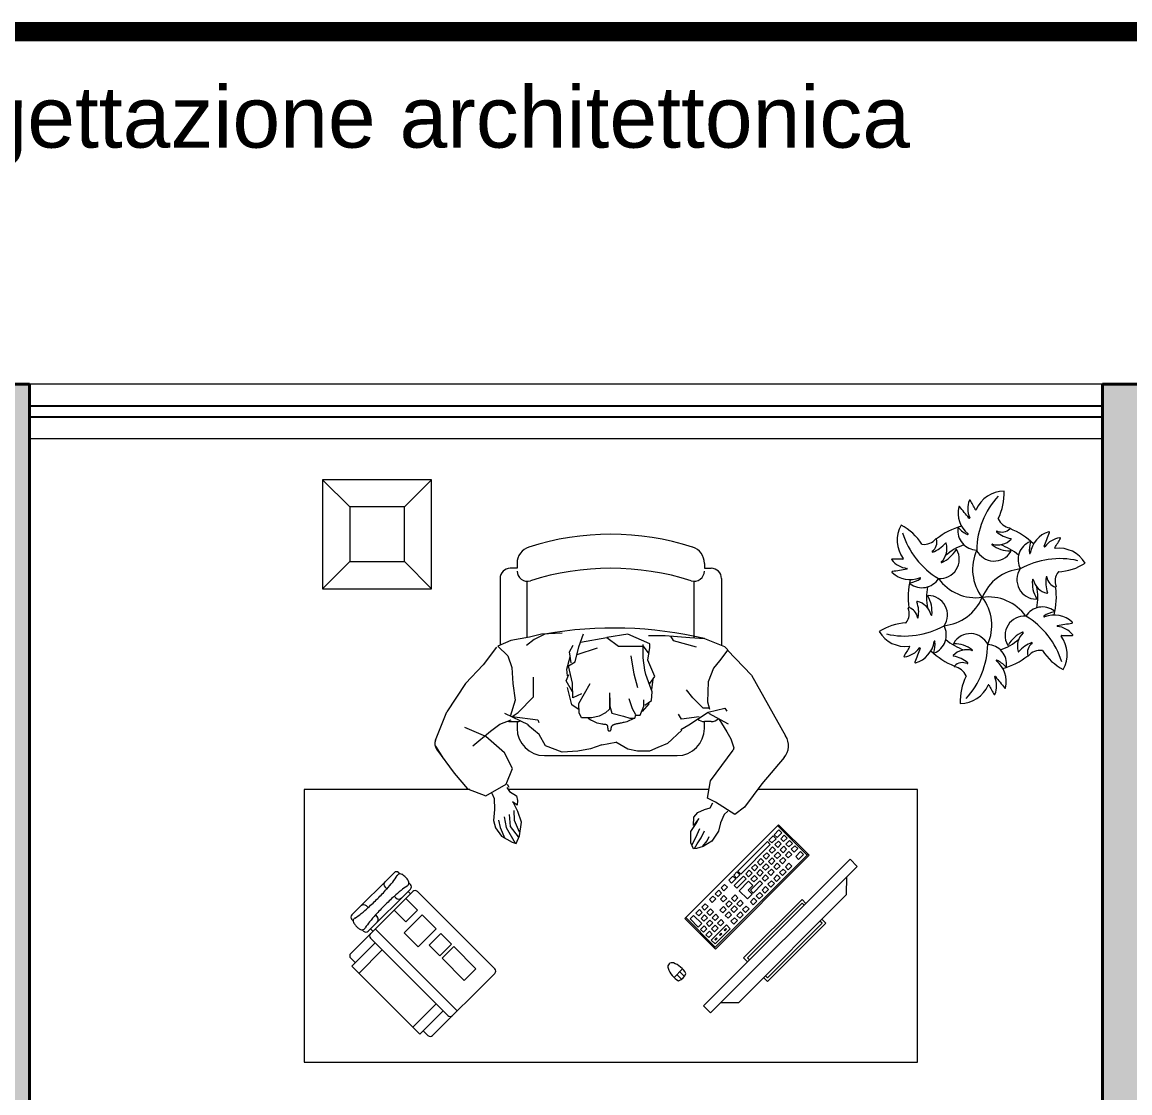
# Model space of a CAD drawing. Header units: millimetres. Extents: x 360.1 to 373.7, y 173.9 to 185.8.
# Drawn here: x 364.411 to 367.459, y 182.432 to 185.379 of the extents above; entities that cross this region are included whole.
import ezdxf

# ---------------------------------------------------------------- set-up
doc = ezdxf.new("R2010")
doc.units = ezdxf.units.MM
for name, color, linetype, lineweight in [('ARREDI attrezzature - furniture', 175, 'Continuous', 9), ('MURATURA sezioni - section wall', 7, 'Continuous', 40), ('PROIEZIONI finissime - fine lines', 251, 'Continuous', 9), ('www.archweb.it - All rights reserved', 2, 'Continuous', 5)]:
    doc.layers.add(name, color=color, linetype=linetype, lineweight=lineweight)
doc.layers.add('MURATURA tratteggi - hatch wall', color=253, linetype='Continuous', true_color=0x9e9e9e)
doc.layers.add('VERDE giardino - trees garden', color=97, linetype='Continuous', lineweight=13, true_color=0x317e30)
doc.layers.add('VETRATE sezioni - windows sections', color=161, linetype='Continuous')
doc.styles.get("Standard").update_dxf_attribs({"font": 'arial.ttf'})

msp = doc.modelspace()

# ---------------------------------------------------------------- hatches: boundary and pattern name
at = {"layer": 'MURATURA tratteggi - hatch wall'}
h = msp.add_hatch(color=256, dxfattribs=at)
h.dxf.hatch_style = 1
h.paths.add_polyline_path([(364.4306, 179.1072), (360.3079, 179.1072), (360.3079, 184.3822), (360.1579, 184.3822), (360.1579, 175.8822), (364.4306, 175.8822), (364.4306, 176.0322), (363.2806, 176.0322), (363.2806, 176.6397), (363.1306, 176.6397), (363.1306, 176.0322), (361.3079, 176.0322), (361.3079, 176.8197), (361.2079, 176.8197), (361.2079, 176.0322), (360.3079, 176.0322), (360.3079, 177.4197), (364.2806, 177.4197), (364.2806, 176.8322), (364.4306, 176.8322), (364.4306, 178.1572), (364.2806, 178.1572), (364.2806, 177.5697), (360.3079, 177.5697), (360.3079, 178.9572), (361.2079, 178.9572), (361.2079, 178.1697), (361.3079, 178.1697), (361.3079, 178.9572), (362.0079, 178.9572), (362.0079, 178.3572), (362.1079, 178.3572), (362.1079, 178.9572), (363.1306, 178.9572), (363.1306, 178.3497), (363.2806, 178.3497), (363.2806, 178.9572), (364.4306, 178.9572)])
h.paths.add_polyline_path([(366.384, 180.2572), (364.4306, 180.2572), (364.4306, 184.3822), (364.2806, 184.3822), (364.2806, 180.1072), (366.384, 180.1072)])
h.paths.add_polyline_path([(367.534, 184.3822), (367.384, 184.3822), (367.384, 180.1072), (367.534, 180.1072)])
h.paths.add_polyline_path([(370.5806, 184.3822), (370.4306, 184.3822), (370.4306, 180.2572), (368.534, 180.2572), (368.534, 180.1072), (370.5806, 180.1072)])
h.paths.add_polyline_path([(373.5806, 184.3822), (373.4306, 184.3822), (373.4306, 179.1072), (370.4306, 179.1072), (370.4306, 178.9572), (373.4306, 178.9572), (373.4306, 175.9572), (370.4306, 175.9572), (370.4306, 175.8072), (373.5806, 175.8072)])

# ---------------------------------------------------------------- linework, layer by layer
at = {"layer": 'ARREDI attrezzature - furniture'}
for p, q in [((365.2375, 184.1195), (365.2375, 183.8195)), ((365.5375, 184.1195), (365.2375, 184.1195)), ((365.3125, 184.0445), (365.2375, 184.1195)), ((365.4625, 184.0445), (365.5375, 184.1195)), ((365.5375, 183.8195), (365.5375, 184.1195)), ((365.3125, 184.0445), (365.3125, 183.8945)), ((365.4625, 184.0445), (365.3125, 184.0445)), ((365.4625, 183.8945), (365.4625, 184.0445)), ((365.3125, 183.8945), (365.2375, 183.8195)), ((365.3125, 183.8945), (365.4625, 183.8945)), ((365.5375, 183.8195), (365.4625, 183.8945)), ((365.7727, 183.8894), (365.7727, 183.8757)), ((366.2883, 183.8894), (366.2883, 183.8757)), ((365.7727, 183.8757), (365.754, 183.8757)), ((366.2883, 183.8757), (366.3071, 183.8757)), ((365.2375, 183.8195), (365.5375, 183.8195)), ((365.7258, 183.8476), (365.7258, 183.6643)), ((365.8008, 183.6853), (365.8008, 183.8402)), ((366.2602, 183.6841), (366.2602, 183.8402)), ((366.3352, 183.8476), (366.3352, 183.6636)), ((365.7553, 183.6768), (365.7199, 183.6618)), ((365.807, 183.6864), (365.7553, 183.6768)), ((365.8193, 183.6797), (365.7986, 183.6633)), ((365.8395, 183.6946), (365.807, 183.6864)), ((365.8488, 183.6946), (365.8193, 183.6797)), ((365.8965, 183.6971), (365.8395, 183.6946)), ((365.9428, 183.6593), (365.9551, 183.695)), ((365.9474, 183.6726), (366.0201, 183.6853)), ((366.0778, 183.6944), (366.0201, 183.6853)), ((366.0201, 183.6853), (366.052, 183.661)), ((366.1376, 183.6675), (366.0778, 183.6944)), ((366.1342, 183.6904), (366.1799, 183.6904)), ((366.1376, 183.6579), (366.1376, 183.6675)), ((366.1799, 183.6904), (366.2478, 183.685)), ((366.1952, 183.6889), (366.2021, 183.6768)), ((366.2021, 183.6768), (366.2656, 183.6593)), ((366.2478, 183.685), (366.2887, 183.6822)), ((366.2887, 183.6822), (366.3433, 183.6604)), ((365.7165, 183.659), (365.6791, 183.6102)), ((365.7199, 183.6618), (365.747, 183.6348)), ((365.9172, 183.6458), (365.9271, 183.664)), ((365.9211, 183.6159), (365.9172, 183.6458)), ((365.933, 183.6184), (365.9428, 183.6593)), ((365.9379, 183.6389), (365.9943, 183.6564)), ((366.052, 183.661), (366.1199, 183.661)), ((366.1199, 183.6294), (366.1199, 183.6661)), ((366.1199, 183.661), (366.1349, 183.6403)), ((366.1322, 183.6226), (366.1376, 183.6579)), ((366.3526, 183.6512), (366.3295, 183.6212)), ((366.3433, 183.6604), (366.3526, 183.6512)), ((366.3522, 183.6504), (366.4176, 183.5817)), ((365.6791, 183.6102), (365.6304, 183.5589)), ((365.747, 183.6348), (365.7578, 183.6023)), ((365.9093, 183.5977), (365.9192, 183.6319)), ((365.9143, 183.6077), (365.933, 183.6184)), ((365.9251, 183.5599), (365.9143, 183.6077)), ((366.0953, 183.5845), (366.087, 183.6348)), ((366.1239, 183.5952), (366.1199, 183.6294)), ((366.1514, 183.5777), (366.1322, 183.6226)), ((366.3295, 183.6212), (366.3133, 183.6009)), ((365.7578, 183.6023), (365.7608, 183.5589)), ((365.8178, 183.5222), (365.8178, 183.5763)), ((365.9074, 183.5656), (365.9152, 183.5838)), ((365.9113, 183.5799), (365.9093, 183.5977)), ((366.1052, 183.5464), (366.0953, 183.5845)), ((366.1268, 183.5831), (366.1239, 183.5952)), ((366.1376, 183.5532), (366.1268, 183.5831)), ((366.1376, 183.5585), (366.1514, 183.5777)), ((366.3133, 183.6009), (366.2985, 183.5628)), ((366.4176, 183.5817), (366.5116, 183.4143)), ((365.6304, 183.5589), (365.579, 183.4804)), ((365.7608, 183.5589), (365.7676, 183.5125)), ((365.9251, 183.5357), (365.9074, 183.5656)), ((365.9231, 183.4997), (365.9113, 183.5478)), ((365.9261, 183.5189), (365.9251, 183.5599)), ((365.9428, 183.504), (365.9738, 183.5585)), ((366.1445, 183.5353), (366.1376, 183.5532)), ((366.1435, 183.5418), (366.1475, 183.5699)), ((366.2985, 183.5628), (366.297, 183.5086)), ((365.7755, 183.4787), (365.8178, 183.5222)), ((365.9497, 183.53), (365.9261, 183.5189)), ((366.0274, 183.5325), (366.0274, 183.4876)), ((366.0284, 183.5189), (366.0284, 183.4958)), ((366.0899, 183.489), (366.0815, 183.5161)), ((366.143, 183.5122), (366.1445, 183.5353)), ((366.2562, 183.5193), (366.2385, 183.541)), ((366.2847, 183.4908), (366.2562, 183.5193)), ((365.7676, 183.5125), (365.7539, 183.4676)), ((365.9433, 183.4858), (365.9231, 183.4997)), ((365.9438, 183.478), (365.9428, 183.504)), ((366.0274, 183.4876), (366.0161, 183.478)), ((366.0284, 183.4958), (366.0338, 183.4769)), ((366.0993, 183.4726), (366.0899, 183.489)), ((366.1116, 183.4712), (366.1214, 183.4958)), ((366.1175, 183.4819), (366.1371, 183.5036)), ((366.1214, 183.4958), (366.1214, 183.5136)), ((366.1239, 183.4986), (366.143, 183.5122)), ((366.301, 183.4908), (366.2847, 183.4908)), ((366.297, 183.5086), (366.3025, 183.4883)), ((366.2985, 183.4801), (366.3443, 183.4908)), ((366.3443, 183.4908), (366.3497, 183.4826)), ((365.548, 183.4023), (365.579, 183.4804)), ((365.7248, 183.447), (365.7563, 183.4587)), ((365.804, 183.4448), (365.7391, 183.4758)), ((365.754, 183.4539), (365.7727, 183.4539)), ((365.7593, 183.4676), (365.7755, 183.4787)), ((365.7593, 183.4676), (365.8301, 183.4584)), ((365.7727, 183.4539), (365.7727, 183.4351)), ((365.8301, 183.4584), (365.8326, 183.4516)), ((365.9497, 183.4644), (365.9438, 183.478)), ((365.9782, 183.4644), (365.9497, 183.4644)), ((365.9755, 183.4581), (365.9684, 183.4626)), ((365.9819, 183.4545), (365.9755, 183.4581)), ((365.9984, 183.4687), (365.9782, 183.4644)), ((365.9878, 183.4518), (365.9819, 183.4545)), ((366.0161, 183.478), (365.9984, 183.4687)), ((366.0338, 183.4769), (366.0653, 183.4687)), ((366.0653, 183.4687), (366.083, 183.463)), ((366.0782, 183.4548), (366.0744, 183.4534)), ((366.0824, 183.4566), (366.0782, 183.4548)), ((366.0871, 183.4588), (366.0824, 183.4566)), ((366.083, 183.463), (366.0968, 183.463)), ((366.0924, 183.4616), (366.0871, 183.4588)), ((366.0968, 183.463), (366.0993, 183.4726)), ((366.0993, 183.4712), (366.1116, 183.4712)), ((366.2252, 183.4609), (366.2169, 183.4744)), ((366.2739, 183.4666), (366.2252, 183.4609)), ((366.2454, 183.4448), (366.2985, 183.4801)), ((366.2883, 183.4351), (366.2883, 183.4539)), ((366.3071, 183.4539), (366.2883, 183.4539)), ((366.3546, 183.447), (366.3005, 183.4758)), ((366.3276, 183.4614), (366.3498, 183.4252)), ((365.6871, 183.4123), (365.629, 183.4374)), ((365.6505, 183.3871), (365.6992, 183.427)), ((365.6992, 183.427), (365.7248, 183.447)), ((365.8336, 183.4185), (365.8021, 183.4441)), ((365.9931, 183.4498), (365.9878, 183.4518)), ((365.9978, 183.4484), (365.9931, 183.4498)), ((366.0021, 183.4474), (365.9978, 183.4484)), ((366.0057, 183.4468), (366.0021, 183.4474)), ((366.0089, 183.4464), (366.0057, 183.4468)), ((366.0116, 183.4461), (366.0089, 183.4464)), ((366.0139, 183.4459), (366.0116, 183.4461)), ((366.0158, 183.4457), (366.0139, 183.4459)), ((366.0173, 183.4454), (366.0158, 183.4457)), ((366.0185, 183.4451), (366.0173, 183.4454)), ((366.0195, 183.4448), (366.0185, 183.4451)), ((366.0202, 183.4443), (366.0195, 183.4448)), ((366.0209, 183.4436), (366.0202, 183.4443)), ((366.0214, 183.4428), (366.0209, 183.4436)), ((366.0218, 183.4419), (366.0214, 183.4428)), ((366.0221, 183.4408), (366.0218, 183.4419)), ((366.0224, 183.4397), (366.0221, 183.4408)), ((366.0226, 183.4385), (366.0224, 183.4397)), ((366.0228, 183.4372), (366.0226, 183.4385)), ((366.0229, 183.436), (366.0228, 183.4372)), ((366.0231, 183.4347), (366.0229, 183.436)), ((366.0232, 183.4336), (366.0231, 183.4347)), ((366.0234, 183.4325), (366.0232, 183.4336)), ((366.0236, 183.4314), (366.0234, 183.4325)), ((366.0238, 183.4305), (366.0236, 183.4314)), ((366.024, 183.4296), (366.0238, 183.4305)), ((366.0243, 183.4289), (366.024, 183.4296)), ((366.0246, 183.4283), (366.0243, 183.4289)), ((366.025, 183.4278), (366.0246, 183.4283)), ((366.0254, 183.4274), (366.025, 183.4278)), ((366.0258, 183.4272), (366.0254, 183.4274)), ((366.0262, 183.4271), (366.0258, 183.4272)), ((366.0267, 183.4271), (366.0262, 183.4271)), ((366.0272, 183.4271), (366.0267, 183.4271)), ((366.0276, 183.4273), (366.0272, 183.4271)), ((366.0281, 183.4275), (366.0276, 183.4273)), ((366.0285, 183.4278), (366.0281, 183.4275)), ((366.0289, 183.4281), (366.0285, 183.4278)), ((366.0292, 183.4284), (366.0289, 183.4281)), ((366.0295, 183.4288), (366.0292, 183.4284)), ((366.0298, 183.4293), (366.0295, 183.4288)), ((366.03, 183.4298), (366.0298, 183.4293)), ((366.0302, 183.4303), (366.03, 183.4298)), ((366.0304, 183.431), (366.0302, 183.4303)), ((366.0305, 183.4316), (366.0304, 183.431)), ((366.0306, 183.4324), (366.0305, 183.4316)), ((366.0307, 183.4332), (366.0306, 183.4324)), ((366.0308, 183.434), (366.0307, 183.4332)), ((366.0309, 183.4349), (366.0308, 183.434)), ((366.0311, 183.4358), (366.0309, 183.4349)), ((366.0312, 183.4367), (366.0311, 183.4358)), ((366.0314, 183.4376), (366.0312, 183.4367)), ((366.0317, 183.4384), (366.0314, 183.4376)), ((366.032, 183.4392), (366.0317, 183.4384)), ((366.0324, 183.44), (366.032, 183.4392)), ((366.0329, 183.4408), (366.0324, 183.44)), ((366.0335, 183.4415), (366.0329, 183.4408)), ((366.0341, 183.4422), (366.0335, 183.4415)), ((366.0347, 183.4428), (366.0341, 183.4422)), ((366.0354, 183.4434), (366.0347, 183.4428)), ((366.0361, 183.4439), (366.0354, 183.4434)), ((366.0369, 183.4443), (366.0361, 183.4439)), ((366.0377, 183.4448), (366.0369, 183.4443)), ((366.0386, 183.4451), (366.0377, 183.4448)), ((366.0395, 183.4455), (366.0386, 183.4451)), ((366.0406, 183.4458), (366.0395, 183.4455)), ((366.0418, 183.4462), (366.0406, 183.4458)), ((366.0431, 183.4465), (366.0418, 183.4462)), ((366.0446, 183.4468), (366.0431, 183.4465)), ((366.0462, 183.4472), (366.0446, 183.4468)), ((366.048, 183.4476), (366.0462, 183.4472)), ((366.05, 183.448), (366.048, 183.4476)), ((366.0522, 183.4484), (366.05, 183.448)), ((366.0544, 183.4489), (366.0522, 183.4484)), ((366.0568, 183.4494), (366.0544, 183.4489)), ((366.0594, 183.4499), (366.0568, 183.4494)), ((366.062, 183.4504), (366.0594, 183.4499)), ((366.0648, 183.4509), (366.062, 183.4504)), ((366.0677, 183.4516), (366.0648, 183.4509)), ((366.0709, 183.4524), (366.0677, 183.4516)), ((366.0744, 183.4534), (366.0709, 183.4524)), ((366.2262, 183.4299), (366.1868, 183.3932)), ((366.2237, 183.4324), (366.2454, 183.4448)), ((366.3498, 183.4252), (366.3606, 183.4062)), ((365.7383, 183.3677), (365.6871, 183.4123)), ((365.8508, 183.3871), (365.8336, 183.4185)), ((366.0058, 183.3899), (366.0446, 183.3971)), ((366.0771, 183.3782), (366.0446, 183.3971)), ((366.1868, 183.3932), (366.1598, 183.3821)), ((366.3606, 183.4062), (366.3688, 183.3817)), ((365.5483, 183.386), (365.5703, 183.3517)), ((365.551, 183.3783), (365.5991, 183.312)), ((365.7604, 183.3246), (365.7383, 183.3677)), ((365.8965, 183.37), (365.8508, 183.3871)), ((365.9398, 183.3728), (365.8965, 183.37)), ((365.9743, 183.3785), (365.9398, 183.3728)), ((366.0058, 183.3899), (365.9743, 183.3785)), ((366.1042, 183.3728), (366.0771, 183.3782)), ((366.1367, 183.3728), (366.1042, 183.3728)), ((366.1598, 183.3821), (366.1367, 183.3728)), ((366.3053, 183.2906), (366.3678, 183.3748)), ((366.3688, 183.3817), (366.3678, 183.3748)), ((365.8477, 183.3601), (366.2133, 183.3601)), ((366.5079, 183.3546), (366.4467, 183.2825)), ((365.5991, 183.312), (365.6363, 183.269)), ((365.743, 183.2816), (365.7604, 183.3246)), ((365.6869, 183.2495), (365.743, 183.2816)), ((365.7447, 183.2723), (365.7516, 183.2613)), ((365.7452, 183.2814), (365.7504, 183.2734)), ((366.2969, 183.2429), (366.3053, 183.2906)), ((366.4467, 183.2825), (366.3982, 183.2185)), ((365.1868, 183.2664), (365.1868, 182.5164)), ((365.6431, 183.2664), (365.1868, 183.2664)), ((365.6363, 183.269), (365.6869, 183.2495)), ((365.7033, 183.2571), (365.71, 183.242)), ((365.71, 183.242), (365.7109, 183.2114)), ((366.3011, 183.2664), (365.7484, 183.2664)), ((365.7516, 183.2613), (365.771, 183.2494)), ((365.771, 183.2494), (365.7736, 183.2365)), ((366.3185, 183.2318), (366.2969, 183.2429)), ((366.8743, 183.2664), (366.4344, 183.2664)), ((366.8743, 182.5164), (366.8743, 183.2664)), ((365.7109, 183.2114), (365.708, 183.1812)), ((365.7729, 183.2235), (365.7603, 183.2326)), ((365.7746, 183.2059), (365.7629, 183.2305)), ((365.7736, 183.2365), (365.7729, 183.2235)), ((366.2704, 183.2037), (366.2884, 183.2116)), ((366.2884, 183.2116), (366.3043, 183.2168)), ((366.3043, 183.2168), (366.3111, 183.2304)), ((366.372, 183.198), (366.3185, 183.2318)), ((366.3982, 183.2185), (366.372, 183.198)), ((365.708, 183.1812), (365.7132, 183.1616)), ((365.722, 183.182), (365.7258, 183.1622)), ((365.737, 183.1918), (365.7425, 183.1622)), ((365.7507, 183.1978), (365.754, 183.1652)), ((365.7636, 183.2089), (365.7647, 183.1826)), ((365.7647, 183.1826), (365.7788, 183.1507)), ((365.785, 183.1767), (365.7746, 183.2059)), ((366.2582, 183.1676), (366.2589, 183.1906)), ((366.2725, 183.1868), (366.2582, 183.1676)), ((366.2589, 183.1906), (366.2704, 183.2037)), ((366.2672, 183.1757), (366.2725, 183.1868)), ((366.3423, 183.1982), (366.3322, 183.1752)), ((366.353, 183.2068), (366.3423, 183.1982)), ((365.7132, 183.1616), (365.7299, 183.1386)), ((365.7258, 183.1622), (365.7392, 183.1319)), ((365.7425, 183.1622), (365.7677, 183.1193)), ((365.754, 183.1652), (365.776, 183.1369)), ((365.7793, 183.1392), (365.785, 183.1767)), ((366.2343, 182.912), (366.4922, 183.1698)), ((366.2513, 183.1508), (366.2672, 183.1757)), ((366.2513, 183.1198), (366.2513, 183.1508)), ((366.2642, 183.1343), (366.2754, 183.1597)), ((366.2796, 183.1342), (366.2889, 183.1528)), ((366.3274, 183.1519), (366.3085, 183.125)), ((366.3322, 183.1752), (366.3274, 183.1519)), ((366.4804, 183.1423), (366.4935, 183.1555)), ((366.4898, 183.1675), (366.5711, 183.0862)), ((366.4922, 183.1698), (366.5763, 183.0857)), ((366.4935, 183.1555), (366.5015, 183.1475)), ((365.7299, 183.1386), (365.7595, 183.1221)), ((365.7595, 183.1221), (365.7701, 183.1186)), ((365.7701, 183.1186), (365.7793, 183.1392)), ((366.2585, 183.1035), (366.2513, 183.1198)), ((366.2546, 183.1156), (366.2642, 183.1343)), ((366.2687, 183.1172), (366.2796, 183.1342)), ((366.2842, 183.1109), (366.2958, 183.126)), ((366.3085, 183.125), (366.2852, 183.1101)), ((366.2958, 183.126), (366.3012, 183.1371)), ((366.3802, 183.0421), (366.4614, 183.1233)), ((366.4614, 183.1233), (366.4694, 183.1154)), ((366.4656, 183.1275), (366.4775, 183.1394)), ((366.4736, 183.1196), (366.4656, 183.1275)), ((366.4854, 183.1314), (366.4736, 183.1196)), ((366.4775, 183.1394), (366.4854, 183.1314)), ((366.4884, 183.1344), (366.4804, 183.1423)), ((366.4822, 183.1152), (366.4919, 183.1249)), ((366.5015, 183.1475), (366.4884, 183.1344)), ((366.4919, 183.1249), (366.4999, 183.117)), ((366.4982, 183.1312), (366.508, 183.141)), ((366.5062, 183.1233), (366.4982, 183.1312)), ((366.5159, 183.133), (366.5062, 183.1233)), ((366.508, 183.141), (366.5159, 183.133)), ((366.5127, 183.1168), (366.5224, 183.1265)), ((366.5304, 183.1186), (366.5207, 183.1088)), ((366.5224, 183.1265), (366.5304, 183.1186)), ((366.2666, 183.1041), (366.2585, 183.1035)), ((366.2606, 183.1042), (366.2687, 183.1172)), ((366.2852, 183.1101), (366.2666, 183.1041)), ((366.5735, 183.0885), (366.3156, 182.8307)), ((366.4694, 183.1154), (366.3882, 183.0342)), ((366.4501, 183.0831), (366.4598, 183.0928)), ((366.4598, 183.0928), (366.4678, 183.0848)), ((366.4661, 183.0991), (366.4759, 183.1089)), ((366.4741, 183.0912), (366.4661, 183.0991)), ((366.4838, 183.1009), (366.4741, 183.0912)), ((366.4759, 183.1089), (366.4838, 183.1009)), ((366.4806, 183.0847), (366.4903, 183.0944)), ((366.4901, 183.1072), (366.4822, 183.1152)), ((366.4999, 183.117), (366.4901, 183.1072)), ((366.4903, 183.0944), (366.4983, 183.0864)), ((366.4966, 183.1007), (366.5064, 183.1105)), ((366.5046, 183.0928), (366.4966, 183.1007)), ((366.5143, 183.1025), (366.5046, 183.0928)), ((366.5064, 183.1105), (366.5143, 183.1025)), ((366.5111, 183.0863), (366.5208, 183.096)), ((366.5207, 183.1088), (366.5127, 183.1168)), ((366.5288, 183.088), (366.5191, 183.0783)), ((366.5208, 183.096), (366.5288, 183.088)), ((366.5272, 183.1023), (366.5369, 183.1121)), ((366.5351, 183.0944), (366.5272, 183.1023)), ((366.5449, 183.1041), (366.5351, 183.0944)), ((366.5369, 183.1121), (366.5449, 183.1041)), ((366.5395, 183.0824), (366.553, 183.0959)), ((366.561, 183.088), (366.5475, 183.0744)), ((366.553, 183.0959), (366.561, 183.088)), ((366.5763, 183.0857), (366.3184, 182.8278)), ((366.4179, 183.0509), (366.4277, 183.0607)), ((366.4277, 183.0607), (366.4356, 183.0527)), ((366.434, 183.067), (366.4437, 183.0767)), ((366.442, 183.059), (366.434, 183.067)), ((366.4517, 183.0688), (366.442, 183.059)), ((366.4437, 183.0767), (366.4517, 183.0688)), ((366.4485, 183.0525), (366.4582, 183.0623)), ((366.458, 183.0751), (366.4501, 183.0831)), ((366.4678, 183.0848), (366.458, 183.0751)), ((366.4582, 183.0623), (366.4662, 183.0543)), ((366.4645, 183.0686), (366.4743, 183.0783)), ((366.4725, 183.0606), (366.4645, 183.0686)), ((366.4822, 183.0704), (366.4725, 183.0606)), ((366.4743, 183.0783), (366.4822, 183.0704)), ((366.479, 183.0541), (366.4887, 183.0639)), ((366.4885, 183.0767), (366.4806, 183.0847)), ((366.4983, 183.0864), (366.4885, 183.0767)), ((366.4887, 183.0639), (366.4967, 183.0559)), ((366.495, 183.0702), (366.5048, 183.0799)), ((366.503, 183.0622), (366.495, 183.0702)), ((366.5127, 183.072), (366.503, 183.0622)), ((366.5048, 183.0799), (366.5127, 183.072)), ((366.5191, 183.0783), (366.5111, 183.0863)), ((366.5112, 183.0541), (366.5209, 183.0638)), ((366.5209, 183.0638), (366.5289, 183.0558)), ((366.5475, 183.0744), (366.5395, 183.0824)), ((365.318, 182.9218), (365.434, 183.0378)), ((365.4469, 183.0378), (365.4502, 183.0346)), ((366.3553, 183.0172), (366.3665, 183.0284)), ((366.3665, 183.0284), (366.3745, 183.0205)), ((366.3688, 183.0307), (366.3779, 183.0398)), ((366.3767, 183.0227), (366.3688, 183.0307)), ((366.3697, 183.0028), (366.3956, 183.0286)), ((366.3858, 183.0318), (366.3767, 183.0227)), ((366.3779, 183.0398), (366.3858, 183.0318)), ((366.3882, 183.0342), (366.3802, 183.0421)), ((366.3956, 183.0286), (366.4035, 183.0206)), ((366.4019, 183.0349), (366.4116, 183.0446)), ((366.4098, 183.0269), (366.4019, 183.0349)), ((366.4196, 183.0367), (366.4098, 183.0269)), ((366.4116, 183.0446), (366.4196, 183.0367)), ((366.4163, 183.0204), (366.4261, 183.0302)), ((366.4259, 183.043), (366.4179, 183.0509)), ((366.4356, 183.0527), (366.4259, 183.043)), ((366.4261, 183.0302), (366.434, 183.0222)), ((366.4324, 183.0365), (366.4421, 183.0462)), ((366.4404, 183.0285), (366.4324, 183.0365)), ((366.4501, 183.0383), (366.4404, 183.0285)), ((366.4421, 183.0462), (366.4501, 183.0383)), ((366.4469, 183.022), (366.4566, 183.0318)), ((366.4564, 183.0446), (366.4485, 183.0525)), ((366.4662, 183.0543), (366.4564, 183.0446)), ((366.4566, 183.0318), (366.4646, 183.0238)), ((366.4629, 183.0381), (366.4727, 183.0478)), ((366.4709, 183.0301), (366.4629, 183.0381)), ((366.4806, 183.0399), (366.4709, 183.0301)), ((366.4727, 183.0478), (366.4806, 183.0399)), ((366.4869, 183.0462), (366.479, 183.0541)), ((366.4791, 183.0219), (366.4888, 183.0317)), ((366.4967, 183.0559), (366.4869, 183.0462)), ((366.4888, 183.0317), (366.4968, 183.0237)), ((366.4951, 183.038), (366.5049, 183.0477)), ((366.5031, 183.03), (366.4951, 183.038)), ((366.5128, 183.0398), (366.5031, 183.03)), ((366.5049, 183.0477), (366.5128, 183.0398)), ((366.5191, 183.0461), (366.5112, 183.0541)), ((366.5289, 183.0558), (366.5191, 183.0461)), ((365.4095, 182.9979), (365.4143, 182.9931)), ((365.4752, 183.0096), (365.4791, 183.0056)), ((366.334, 182.9959), (366.3437, 183.0056)), ((366.3517, 182.9977), (366.3419, 182.9879)), ((366.3437, 183.0056), (366.3517, 182.9977)), ((366.3632, 183.0093), (366.3553, 183.0172)), ((366.3745, 183.0205), (366.3632, 183.0093)), ((366.3777, 182.9948), (366.3697, 183.0028)), ((366.4035, 183.0206), (366.3777, 182.9948)), ((366.3842, 182.9883), (366.41, 183.0141)), ((366.4216, 183.0026), (366.4084, 182.9894)), ((366.41, 183.0141), (366.4216, 183.0026)), ((366.4147, 182.9899), (366.4405, 183.0157)), ((366.4243, 183.0125), (366.4163, 183.0204)), ((366.4485, 183.0077), (366.4227, 182.9819)), ((366.434, 183.0222), (366.4243, 183.0125)), ((366.4405, 183.0157), (366.4485, 183.0077)), ((366.4548, 183.0141), (366.4469, 183.022)), ((366.4469, 182.9898), (366.4567, 182.9996)), ((366.4646, 183.0238), (366.4548, 183.0141)), ((366.4567, 182.9996), (366.4646, 182.9916)), ((366.463, 183.0059), (366.4727, 183.0156)), ((366.471, 182.9979), (366.463, 183.0059)), ((366.4807, 183.0077), (366.471, 182.9979)), ((366.4727, 183.0156), (366.4807, 183.0077)), ((366.487, 183.014), (366.4791, 183.0219)), ((366.4968, 183.0237), (366.487, 183.014)), ((365.3148, 182.8155), (365.4856, 182.9863)), ((365.3631, 182.8767), (365.4791, 182.9927)), ((365.4344, 182.973), (365.4392, 182.9682)), ((365.4985, 182.9347), (365.4662, 182.967)), ((365.4791, 182.9798), (365.4727, 182.9863)), ((365.7111, 182.7736), (365.4985, 182.9863)), ((366.3018, 182.9638), (366.3116, 182.9735)), ((366.3116, 182.9735), (366.3195, 182.9656)), ((366.3179, 182.9798), (366.3276, 182.9896)), ((366.3259, 182.9719), (366.3179, 182.9798)), ((366.3356, 182.9816), (366.3259, 182.9719)), ((366.3276, 182.9896), (366.3356, 182.9816)), ((366.3324, 182.9654), (366.3421, 182.9751)), ((366.3419, 182.9879), (366.334, 182.9959)), ((366.3501, 182.9672), (366.3403, 182.9574)), ((366.3421, 182.9751), (366.3501, 182.9672)), ((366.3629, 182.967), (366.3726, 182.9767)), ((366.3708, 182.959), (366.3629, 182.967)), ((366.3806, 182.9688), (366.3708, 182.959)), ((366.3726, 182.9767), (366.3806, 182.9688)), ((366.4066, 182.9659), (366.3842, 182.9883)), ((366.4193, 182.9786), (366.4066, 182.9659)), ((366.4084, 182.9894), (366.4193, 182.9786)), ((366.4227, 182.9819), (366.4147, 182.9899)), ((366.4148, 182.9577), (366.4246, 182.9674)), ((366.4246, 182.9674), (366.4325, 182.9595)), ((366.4309, 182.9738), (366.4406, 182.9835)), ((366.4388, 182.9658), (366.4309, 182.9738)), ((366.4486, 182.9755), (366.4388, 182.9658)), ((366.4406, 182.9835), (366.4486, 182.9755)), ((366.4549, 182.9819), (366.4469, 182.9898)), ((366.4646, 182.9916), (366.4549, 182.9819)), ((365.358, 182.9463), (365.3627, 182.9416)), ((366.2647, 182.9267), (366.2745, 182.9364)), ((366.2745, 182.9364), (366.2824, 182.9284)), ((366.2808, 182.9427), (366.2905, 182.9525)), ((366.2887, 182.9348), (366.2808, 182.9427)), ((366.2985, 182.9445), (366.2887, 182.9348)), ((366.2905, 182.9525), (366.2985, 182.9445)), ((366.2952, 182.9283), (366.305, 182.938)), ((366.3098, 182.9558), (366.3018, 182.9638)), ((366.305, 182.938), (366.3129, 182.93)), ((366.3195, 182.9656), (366.3098, 182.9558)), ((366.3308, 182.9349), (366.3405, 182.9446)), ((366.3403, 182.9574), (366.3324, 182.9654)), ((366.3485, 182.9366), (366.3387, 182.9269)), ((366.3405, 182.9446), (366.3485, 182.9366)), ((366.3468, 182.9509), (366.3566, 182.9607)), ((366.3548, 182.943), (366.3468, 182.9509)), ((366.3645, 182.9527), (366.3548, 182.943)), ((366.3566, 182.9607), (366.3645, 182.9527)), ((366.3613, 182.9365), (366.371, 182.9462)), ((366.3692, 182.9285), (366.3613, 182.9365)), ((366.379, 182.9382), (366.3692, 182.9285)), ((366.371, 182.9462), (366.379, 182.9382)), ((366.3773, 182.9525), (366.3871, 182.9623)), ((366.3853, 182.9446), (366.3773, 182.9525)), ((366.3951, 182.9543), (366.3853, 182.9446)), ((366.3871, 182.9623), (366.3951, 182.9543)), ((366.3935, 182.9364), (366.4032, 182.9461)), ((366.4015, 182.9284), (366.3935, 182.9364)), ((366.4112, 182.9381), (366.4015, 182.9284)), ((366.4032, 182.9461), (366.4112, 182.9381)), ((366.4228, 182.9497), (366.4148, 182.9577)), ((366.4325, 182.9595), (366.4228, 182.9497)), ((365.318, 182.909), (365.3214, 182.9056)), ((365.3829, 182.9214), (365.3876, 182.9167)), ((365.4662, 182.9025), (365.434, 182.9347)), ((365.4615, 182.8724), (365.5112, 182.922)), ((365.4662, 182.9025), (365.4985, 182.9347)), ((365.5112, 182.922), (365.5498, 182.8834)), ((365.5498, 182.8834), (365.5218, 182.9114)), ((366.3184, 182.8278), (366.2343, 182.912)), ((366.2367, 182.9143), (366.318, 182.833)), ((366.2487, 182.9106), (366.2584, 182.9203)), ((366.2711, 182.8882), (366.2487, 182.9106)), ((366.2584, 182.9203), (366.2808, 182.8979)), ((366.2727, 182.9187), (366.2647, 182.9267)), ((366.2824, 182.9284), (366.2727, 182.9187)), ((366.2792, 182.9122), (366.2889, 182.9219)), ((366.2871, 182.9042), (366.2792, 182.9122)), ((366.2969, 182.914), (366.2871, 182.9042)), ((366.2889, 182.9219), (366.2969, 182.914)), ((366.2936, 182.8977), (366.3034, 182.9075)), ((366.3032, 182.9203), (366.2952, 182.9283)), ((366.3129, 182.93), (366.3032, 182.9203)), ((366.3034, 182.9075), (366.3114, 182.8995)), ((366.3097, 182.9138), (366.3195, 182.9235)), ((366.3177, 182.9058), (366.3097, 182.9138)), ((366.3274, 182.9156), (366.3177, 182.9058)), ((366.3195, 182.9235), (366.3274, 182.9156)), ((366.3242, 182.8993), (366.3339, 182.9091)), ((366.3387, 182.9269), (366.3308, 182.9349)), ((366.3339, 182.9091), (366.3419, 182.9011)), ((366.3452, 182.9204), (366.355, 182.9301)), ((366.3532, 182.9124), (366.3452, 182.9204)), ((366.3629, 182.9222), (366.3532, 182.9124)), ((366.355, 182.9301), (366.3629, 182.9222)), ((366.3614, 182.9042), (366.3711, 182.914)), ((366.3791, 182.906), (366.3693, 182.8963)), ((366.3711, 182.914), (366.3791, 182.906)), ((366.3774, 182.9203), (366.3872, 182.93)), ((366.3854, 182.9123), (366.3774, 182.9203)), ((366.3951, 182.9221), (366.3854, 182.9123)), ((366.3872, 182.93), (366.3951, 182.9221)), ((365.3463, 182.8807), (365.3503, 182.8767)), ((365.3696, 182.8832), (365.376, 182.8767)), ((365.608, 182.6577), (365.3825, 182.8832)), ((365.5002, 182.8338), (365.5498, 182.8834)), ((366.2808, 182.8979), (366.2711, 182.8882)), ((366.2776, 182.8817), (366.2873, 182.8914)), ((366.2855, 182.8737), (366.2776, 182.8817)), ((366.2953, 182.8835), (366.2855, 182.8737)), ((366.2873, 182.8914), (366.2953, 182.8835)), ((366.2921, 182.8672), (366.3018, 182.877)), ((366.3016, 182.8898), (366.2936, 182.8977)), ((366.3114, 182.8995), (366.3016, 182.8898)), ((366.3018, 182.877), (366.3098, 182.869)), ((366.3069, 182.8523), (366.3488, 182.8942)), ((366.3081, 182.8833), (366.3179, 182.893)), ((366.3161, 182.8753), (366.3081, 182.8833)), ((366.3258, 182.8851), (366.3161, 182.8753)), ((366.3593, 182.8837), (366.3174, 182.8418)), ((366.3179, 182.893), (366.3258, 182.8851)), ((366.3321, 182.8914), (366.3242, 182.8993)), ((366.3419, 182.9011), (366.3321, 182.8914)), ((366.3472, 182.884), (366.3428, 182.8796)), ((366.3428, 182.8796), (366.3447, 182.8777)), ((366.3447, 182.8777), (366.3491, 182.8821)), ((366.3491, 182.8821), (366.3472, 182.884)), ((366.3488, 182.8942), (366.3593, 182.8837)), ((366.3693, 182.8963), (366.3614, 182.9042)), ((365.318, 182.7801), (365.3825, 182.8445)), ((365.5822, 182.6448), (365.3696, 182.8574)), ((365.4615, 182.8724), (365.5002, 182.8338)), ((365.5305, 182.8383), (365.5627, 182.8705)), ((365.5919, 182.8413), (365.5627, 182.8705)), ((366.3, 182.8593), (366.2921, 182.8672)), ((366.3098, 182.869), (366.3, 182.8593)), ((366.3174, 182.8418), (366.3069, 182.8523)), ((366.3171, 182.8539), (366.3215, 182.8583)), ((366.319, 182.852), (366.3171, 182.8539)), ((366.3234, 182.8564), (366.319, 182.852)), ((366.3215, 182.8583), (366.3234, 182.8564)), ((366.3344, 182.8712), (366.33, 182.8668)), ((366.33, 182.8668), (366.3318, 182.8649)), ((366.3318, 182.8649), (366.3363, 182.8693)), ((366.3363, 182.8693), (366.3344, 182.8712)), ((365.3374, 182.7608), (365.4018, 182.8252)), ((365.5597, 182.8091), (365.5305, 182.8383)), ((365.5597, 182.8091), (365.5919, 182.8413)), ((365.5661, 182.8026), (365.5983, 182.8349)), ((365.6595, 182.7736), (365.5983, 182.8349)), ((365.3277, 182.7898), (365.3148, 182.8026)), ((365.6273, 182.7414), (365.5661, 182.8026)), ((365.5049, 182.5932), (365.318, 182.7801)), ((365.5403, 182.59), (365.7111, 182.7608)), ((365.6273, 182.7414), (365.6595, 182.7736)), ((366.2282, 182.773), (366.2047, 182.7496)), ((366.2125, 182.7574), (366.2254, 182.7445)), ((366.2203, 182.7652), (366.2332, 182.7523)), ((365.4856, 182.6126), (365.55, 182.677)), ((365.5049, 182.5932), (365.5693, 182.6577)), ((365.5275, 182.59), (365.5146, 182.6029)), ((365.1868, 182.5164), (366.8743, 182.5164))]:
    msp.add_line(p, q, dxfattribs=at)
msp.add_lwpolyline([(366.689, 183.0747), (366.2859, 182.6715), (366.3054, 182.652), (366.7086, 183.0551)], close=True, dxfattribs=at)
for points in [[(366.3337, 182.6802), (366.3826, 182.6808), (366.6797, 182.978), (366.6803, 183.0269)], [(366.5678, 182.9535), (366.557, 182.9643), (366.3962, 182.8035), (366.4071, 182.7927)], [(366.5626, 182.9482), (366.557, 182.9538), (366.4068, 182.8035), (366.4123, 182.798)], [(366.4507, 182.749), (366.4616, 182.7381), (366.6224, 182.8989), (366.6115, 182.9098)], [(366.456, 182.7543), (366.4616, 182.7487), (366.6119, 182.8989), (366.6062, 182.9045)]]:
    msp.add_lwpolyline(points, dxfattribs=at)
for centre, radius, start, end in [((366.0305, 183.2371), 0.7324, 72.0798, 107.9202), ((365.8196, 183.8894), 0.0469, 107.9202, 180), ((366.2415, 183.8894), 0.0469, 360, 72.0798), ((365.754, 183.8476), 0.0281, 90, 180), ((365.8008, 183.8683), 0.0281, 180, 287.578), ((366.0305, 183.1433), 0.7324, 72.422, 107.578), ((366.2602, 183.8683), 0.0281, 252.422, 0), ((366.3071, 183.8476), 0.0281, 0, 90), ((366.0384, 182.6183), 1.0929, 76.7613, 99.9904), ((365.754, 183.482), 0.0281, 254.0084, 270), ((365.7727, 183.482), 0.0281, 270, 289.065), ((366.2883, 183.482), 0.0281, 228.4193, 270), ((366.3071, 183.482), 0.0281, 270, 314.2686), ((365.8477, 183.4351), 0.075, 180, 270), ((366.2133, 183.4351), 0.075, 270, 0), ((365.5712, 183.393), 0.025, 158.3113, 215.9834), ((366.4698, 183.387), 0.05, 319.6746, 33.1597), ((365.3037, 183.114), 0.1627, 321.1675, 328.8968), ((365.4405, 183.0314), 0.00911, 45, 135), ((365.4509, 183.0255), 0.00911, 58.5755, 154.7511), ((365.4261, 182.9848), 0.0568, 45, 58.9175), ((365.4173, 183.0056), 0.0109, 135, 225), ((365.115, 183.2659), 0.4049, 317.5629, 321.1675), ((365.5553, 182.8624), 0.1627, 121.6383, 128.8325), ((365.4261, 182.9848), 0.0568, 33.7042, 45), ((365.4642, 183.0102), 0.0109, 301.6383, 33.7042), ((365.4727, 182.9992), 0.00911, 315, 45), ((364.8227, 183.5331), 0.8009, 312.4371, 315), ((364.8227, 183.5331), 0.8009, 315, 317.5629), ((365.9744, 182.3814), 0.8009, 132.4371, 135), ((365.7072, 182.6737), 0.4049, 128.8325, 132.4371), ((365.4469, 182.976), 0.0109, 225, 315), ((365.492, 182.9798), 0.00911, 45, 135), ((365.3503, 182.9386), 0.0109, 45, 135), ((365.0899, 183.2409), 0.4049, 308.8325, 312.4371), ((365.9744, 182.3814), 0.8009, 135, 137.5629), ((365.3245, 182.9154), 0.00911, 135, 225), ((365.3305, 182.905), 0.00911, 120.3498, 215.4648), ((365.2419, 183.0522), 0.1627, 301.1032, 308.8325), ((365.6822, 182.6486), 0.4049, 137.5629, 141.1675), ((365.3799, 182.909), 0.0109, 315, 45), ((365.3516, 182.9158), 0.0328, 207.1976, 215.5924), ((365.3711, 182.9298), 0.0568, 215.5924, 225), ((365.3711, 182.9298), 0.0568, 225, 234.4076), ((365.3456, 182.8916), 0.0109, 226.5703, 328.3617), ((365.3567, 182.8832), 0.00911, 225, 315), ((365.4935, 182.8006), 0.1627, 141.1675, 148.3617), ((365.376, 182.8639), 0.00911, 135, 225), ((365.3213, 182.8091), 0.00911, 135, 225), ((366.199, 182.7788), 0.0114, 70.8017, 199.1983), ((366.1816, 182.7289), 0.0642, 29.5919, 70.8017), ((365.7047, 182.7672), 0.00911, 315, 45), ((366.2488, 182.7961), 0.0642, 199.1983, 240.4081), ((366.2072, 182.7705), 0.0318, 288.2266, 341.7734), ((365.5887, 182.6512), 0.00911, 225, 315), ((365.5339, 182.5965), 0.00911, 225, 315)]:
    msp.add_arc(centre, radius, start, end, dxfattribs=at)
at = {"layer": 'MURATURA sezioni - section wall'}
for p, q in [((364.2806, 184.3822), (364.4306, 184.3822)), ((364.4306, 180.2572), (364.4306, 184.3822)), ((367.384, 180.1072), (367.384, 184.3822)), ((367.384, 184.3822), (367.534, 184.3822))]:
    msp.add_line(p, q, dxfattribs=at)
at = {"layer": 'PROIEZIONI finissime - fine lines'}
for p, q in [((367.384, 184.3822), (364.4306, 184.3822)), ((367.384, 184.2322), (364.4306, 184.2322))]:
    msp.add_line(p, q, dxfattribs=at)
at = {"layer": 'VERDE giardino - trees garden'}
for centre, radius, start, end in [((367.0186, 184.0626), 0.00117, 32.3714, 158.8171), ((366.7904, 183.918), 0.2714, 26.0419, 32.3714), ((367.1143, 184.0034), 0.085, 90.9026, 156.6181), ((367.259, 183.9232), 0.2215, 136.9833, 179.3165), ((366.9589, 184.0816), 0.1542, 333.4218, 2.5225), ((367.0579, 184.0275), 0.0718, 165.9632, 231.9649), ((366.9893, 184.0447), 0.00117, 40.2214, 165.9632), ((365.4693, 182.7592), 1.9919, 39.043, 40.2214), ((367.0766, 184.0401), 0.0635, 158.8171, 203.2462), ((367.0352, 184.0376), 0.00117, 206.0419, 336.6181), ((367.0173, 184.0146), 0.00117, 219.043, 23.2462), ((367.0979, 184.0121), 0.00117, 153.4218, 203.0017), ((367.1352, 184.028), 0.0417, 203.0017, 260.7431), ((366.9037, 183.953), 0.085, 150.9026, 216.6181), ((366.7583, 183.8575), 0.1542, 33.4218, 62.5225), ((367.0455, 184.0382), 0.2215, 196.9833, 239.3165), ((367.0527, 183.7958), 0.2041, 106.2387, 127.946), ((367.0393, 183.9797), 0.0539, 172.9012, 268.0209), ((366.987, 183.9862), 0.00117, 40.6633, 172.9008), ((367.039, 184.0308), 0.0673, 220.6633, 246.7946), ((367.0933, 183.977), 0.00117, 66.6339, 229.3568), ((367.1449, 184.0371), 0.0804, 229.3568, 260.3855), ((367.1065, 184.0077), 0.0322, 246.6339, 314.7123), ((367.1283, 183.9856), 0.00117, 314.7123, 80.7431), ((367.0527, 183.7958), 0.2041, 46.2387, 67.946), ((367.256, 183.9071), 0.0718, 105.9632, 171.9649), ((365.3632, 184.6487), 1.9919, 339.043, 340.2214), ((367.2365, 183.9751), 0.00117, 340.2214, 105.9632), ((366.8879, 183.9431), 0.00117, 213.4218, 263.0017), ((366.8929, 183.9834), 0.0417, 263.0017, 320.7431), ((366.8961, 183.9483), 0.0322, 306.6339, 14.7123), ((366.8897, 183.9963), 0.0804, 289.3568, 320.3855), ((366.9261, 183.9562), 0.00117, 14.7123, 140.7431), ((366.9042, 183.9303), 0.0516, 314.1479, 16.1934), ((366.9526, 183.9443), 0.00117, 16.1934, 140.3855), ((367.0129, 183.97), 0.00117, 246.7946, 51.9649), ((367.0805, 183.9409), 0.00117, 74.1479, 234.2606), ((367.0949, 183.9916), 0.0516, 254.1479, 316.1934), ((367.1312, 183.9567), 0.00117, 316.1934, 80.3855), ((367.2053, 183.8993), 0.0539, 112.9012, 208.0209), ((367.2494, 183.9252), 0.0673, 160.6633, 186.7946), ((367.1847, 183.9479), 0.00117, 340.6633, 112.9008), ((367.2762, 183.8972), 0.0635, 98.8171, 143.2462), ((367.0273, 184.084), 0.2714, 326.0419, 332.3714), ((367.2667, 183.9587), 0.00117, 332.3714, 98.8171), ((366.916, 183.9216), 0.00117, 126.6339, 289.3568), ((366.9367, 183.9005), 0.053, 265.4667, 29.7188), ((366.906, 183.9699), 0.0862, 294.2606, 329.97), ((367.0527, 183.7958), 0.1531, 109.1592, 131.046), ((366.9816, 183.9262), 0.00117, 26.2583, 149.97), ((367.1532, 183.8734), 0.127, 155.6483, 217.6714), ((367.0853, 183.9486), 0.053, 205.4667, 329.7188), ((367.1301, 184.0099), 0.0862, 234.2606, 269.97), ((367.0527, 183.7958), 0.1531, 49.1592, 71.046), ((367.1301, 183.9225), 0.00117, 326.2583, 89.97), ((367.1837, 183.9173), 0.00117, 186.7946, 351.9649), ((367.2245, 183.9359), 0.00117, 159.043, 323.2462), ((367.2534, 183.9318), 0.00117, 146.0419, 276.6181), ((367.2633, 183.8462), 0.085, 30.9026, 96.6181), ((366.8045, 183.8997), 0.00117, 92.3714, 218.8171), ((366.8531, 183.9387), 0.0635, 218.8171, 263.2462), ((366.8157, 183.6297), 0.2714, 86.0419, 92.3714), ((366.8345, 183.9016), 0.00117, 266.0419, 36.6181), ((366.9409, 183.8924), 0.00117, 134.1479, 294.2606), ((367.2661, 183.6808), 0.2215, 76.9833, 119.3165), ((367.2533, 184.0199), 0.1542, 273.4218, 302.5225), ((366.8055, 183.8654), 0.00117, 100.2214, 225.9632), ((366.8546, 183.9162), 0.0718, 225.9632, 291.9649), ((367.1587, 181.9062), 1.9919, 99.043, 100.2214), ((366.8455, 183.8746), 0.00117, 279.043, 83.2462), ((367.1702, 183.7475), 0.127, 95.6483, 157.6714), ((367.2013, 183.8439), 0.053, 145.4667, 269.7188), ((367.3078, 183.8366), 0.0804, 169.3568, 200.3855), ((367.2299, 183.8513), 0.00117, 6.6339, 169.3568), ((367.263, 183.8551), 0.0322, 186.6339, 254.7123), ((367.295, 183.8404), 0.0417, 143.0017, 200.7431), ((367.2626, 183.8648), 0.00117, 93.4218, 143.0017), ((367.0527, 183.7958), 0.2041, 166.2387, 187.946), ((366.8549, 183.8341), 0.00117, 100.6633, 232.9008), ((366.8868, 183.8762), 0.0539, 232.9012, 328.0209), ((366.8423, 183.9015), 0.0673, 280.6633, 306.7946), ((366.8819, 183.8485), 0.00117, 306.7946, 111.9649), ((367.0527, 183.7958), 0.1531, 169.1592, 191.046), ((367.0357, 183.9217), 0.127, 215.6483, 277.6714), ((367.2768, 183.8358), 0.0862, 174.2606, 209.97), ((367.1922, 183.8443), 0.00117, 14.1479, 174.2606), ((367.2433, 183.8571), 0.0516, 194.1479, 256.1934), ((367.0527, 183.7958), 0.1531, 349.1592, 11.046), ((367.0527, 183.7958), 0.2041, 346.2387, 7.946), ((367.2549, 183.8252), 0.00117, 254.7123, 20.7431), ((366.9042, 183.7995), 0.00117, 86.2583, 209.97), ((366.8285, 183.7558), 0.0862, 354.2606, 29.97), ((366.904, 183.7477), 0.053, 325.4667, 89.7188), ((366.9352, 183.8441), 0.127, 275.6483, 337.6714), ((367.0696, 183.6699), 0.127, 35.6483, 97.6714), ((366.9521, 183.7182), 0.127, 335.6483, 37.6714), ((367.2011, 183.7921), 0.00117, 266.2583, 29.97), ((367.2313, 183.8082), 0.00117, 256.1934, 20.3855), ((366.8103, 183.7512), 0.0417, 323.0017, 20.7431), ((366.8505, 183.7664), 0.00117, 74.7123, 200.7431), ((366.8423, 183.7365), 0.0322, 6.6339, 74.7123), ((366.874, 183.7834), 0.00117, 76.1934, 200.3855), ((366.7975, 183.755), 0.0804, 349.3568, 20.3855), ((366.862, 183.7345), 0.0516, 14.1479, 76.1934), ((367.2186, 183.7154), 0.0539, 52.9012, 148.0209), ((367.2504, 183.7575), 0.00117, 280.6633, 52.9008), ((366.8754, 183.7403), 0.00117, 186.6339, 349.3568), ((366.9131, 183.7473), 0.00117, 194.1479, 354.2606), ((367.1687, 183.6911), 0.053, 85.4667, 209.7188), ((367.0598, 183.5534), 0.2215, 16.9833, 59.3165), ((367.2234, 183.7431), 0.00117, 126.7946, 291.9649), ((367.2631, 183.6901), 0.0673, 100.6633, 126.7946), ((367.2507, 183.6754), 0.0718, 45.9632, 111.9649), ((366.852, 183.5717), 0.1542, 93.4218, 122.5225), ((366.842, 183.7454), 0.085, 210.9026, 276.6181), ((366.8392, 183.9108), 0.2215, 256.9833, 299.3165), ((366.8427, 183.7268), 0.00117, 273.4218, 323.0017), ((366.9001, 183.6923), 0.0539, 292.9012, 28.0209), ((367.1993, 183.6217), 0.0862, 114.2606, 149.97), ((367.2011, 183.6613), 0.0516, 134.1479, 196.1934), ((367.1644, 183.6992), 0.00117, 314.1479, 114.2606), ((367.2599, 183.717), 0.00117, 99.043, 263.2462), ((366.9466, 185.6854), 1.9919, 279.043, 280.2214), ((367.2523, 183.6529), 0.0635, 38.8171, 83.2462), ((367.2999, 183.7262), 0.00117, 280.2214, 45.9632), ((366.8494, 183.6845), 0.0718, 285.9632, 351.9649), ((366.8559, 183.6664), 0.0673, 340.6633, 6.7946), ((366.9217, 183.6743), 0.00117, 6.7946, 171.9649), ((367.0527, 183.7958), 0.1531, 229.1592, 251.046), ((366.9752, 183.6691), 0.00117, 146.2583, 269.97), ((367.02, 183.643), 0.053, 25.4667, 149.7188), ((366.9752, 183.5817), 0.0862, 54.2606, 89.97), ((367.0527, 183.7958), 0.1531, 289.1592, 311.046), ((367.2156, 183.5953), 0.0804, 109.3568, 140.3855), ((367.2092, 183.6433), 0.0322, 126.6339, 194.7123), ((367.1893, 183.67), 0.00117, 306.6339, 109.3568), ((367.2708, 183.69), 0.00117, 86.0419, 216.6181), ((367.2016, 183.6386), 0.085, 330.9026, 36.6181), ((367.2896, 183.9619), 0.2714, 266.0419, 272.3714), ((367.3008, 183.6919), 0.00117, 272.3714, 38.8171), ((367.078, 183.5076), 0.2714, 146.0419, 152.3714), ((366.8291, 183.6944), 0.0635, 278.8171, 323.2462), ((366.852, 183.6598), 0.00117, 326.0419, 96.6181), ((368.7421, 182.9429), 1.9919, 159.043, 160.2214), ((366.8809, 183.6557), 0.00117, 339.043, 143.2462), ((367.0527, 183.7958), 0.2041, 226.2387, 247.946), ((366.9206, 183.6437), 0.00117, 160.6633, 292.9008), ((367.0105, 183.6), 0.0516, 74.1479, 136.1934), ((366.8463, 183.6684), 0.2215, 316.9833, 359.3165), ((367.0249, 183.6507), 0.00117, 254.1479, 54.2606), ((367.066, 183.6119), 0.0539, 352.9012, 88.0209), ((367.1237, 183.6654), 0.00117, 206.2583, 329.97), ((367.1527, 183.6473), 0.00117, 196.1934, 320.3855), ((367.2124, 183.6082), 0.0417, 83.0017, 140.7431), ((367.2174, 183.6485), 0.00117, 33.4218, 83.0017), ((367.3471, 183.7341), 0.1542, 213.4218, 242.5225), ((366.8386, 183.6329), 0.00117, 152.3714, 278.8171), ((366.8688, 183.6165), 0.00117, 160.2214, 285.9632), ((366.9741, 183.6349), 0.00117, 136.1934, 260.3855), ((366.9605, 183.5544), 0.0804, 49.3568, 80.3855), ((366.977, 183.606), 0.00117, 134.7123, 260.7431), ((366.9988, 183.5839), 0.0322, 66.6339, 134.7123), ((367.0121, 183.6146), 0.00117, 246.6339, 49.3568), ((367.0924, 183.6216), 0.00117, 66.7946, 231.9649), ((367.0474, 183.5641), 0.0718, 345.9632, 51.9649), ((367.0663, 183.5608), 0.0673, 40.6633, 66.7946), ((367.0527, 183.7958), 0.2041, 286.2387, 307.946), ((367.1792, 183.6354), 0.00117, 194.7123, 320.7431), ((367.1792, 183.6354), 0.00117, 194.7123, 320.7431), ((366.9701, 183.5636), 0.0417, 23.0017, 80.7431), ((367.1464, 183.51), 0.1542, 153.4218, 182.5225), ((367.0075, 183.5795), 0.00117, 333.4218, 23.0017), ((367.0881, 183.577), 0.00117, 39.043, 203.2462), ((367.0287, 183.5515), 0.0635, 338.8171, 23.2462), ((368.636, 184.8324), 1.9919, 219.043, 220.2214), ((367.1183, 183.6054), 0.00117, 220.6633, 352.9008), ((366.991, 183.5882), 0.085, 270.9026, 336.6181), ((367.0701, 183.554), 0.00117, 26.0419, 156.6181), ((367.315, 183.6736), 0.2714, 206.0419, 212.3714), ((367.116, 183.5469), 0.00117, 220.2214, 345.9632), ((367.0868, 183.529), 0.00117, 212.3714, 338.8171)]:
    msp.add_arc(centre, radius, start, end, dxfattribs=at)
at = {"layer": 'VETRATE sezioni - windows sections'}
for p, q in [((367.384, 184.3222), (364.4306, 184.3222)), ((367.384, 184.2922), (364.4306, 184.2922))]:
    msp.add_line(p, q, dxfattribs=at)
at = {"layer": 'www.archweb.it - All rights reserved', "color": 7, "ltscale": 0.02, "true_color": 0xffffff, "const_width": 0.0526}
msp.add_lwpolyline([(360.1656, 185.3528), (373.6533, 185.3528)], dxfattribs=at)

# ---------------------------------------------------------------- texts
at = {"layer": 'www.archweb.it - All rights reserved', "color": 253}
msp.add_text('Contenitore di strumenti CAD per la progettazione architettonica', height=0.169122, dxfattribs=at).set_placement((360.1574, 185.0336))

doc.saveas('drawing.dxf')
